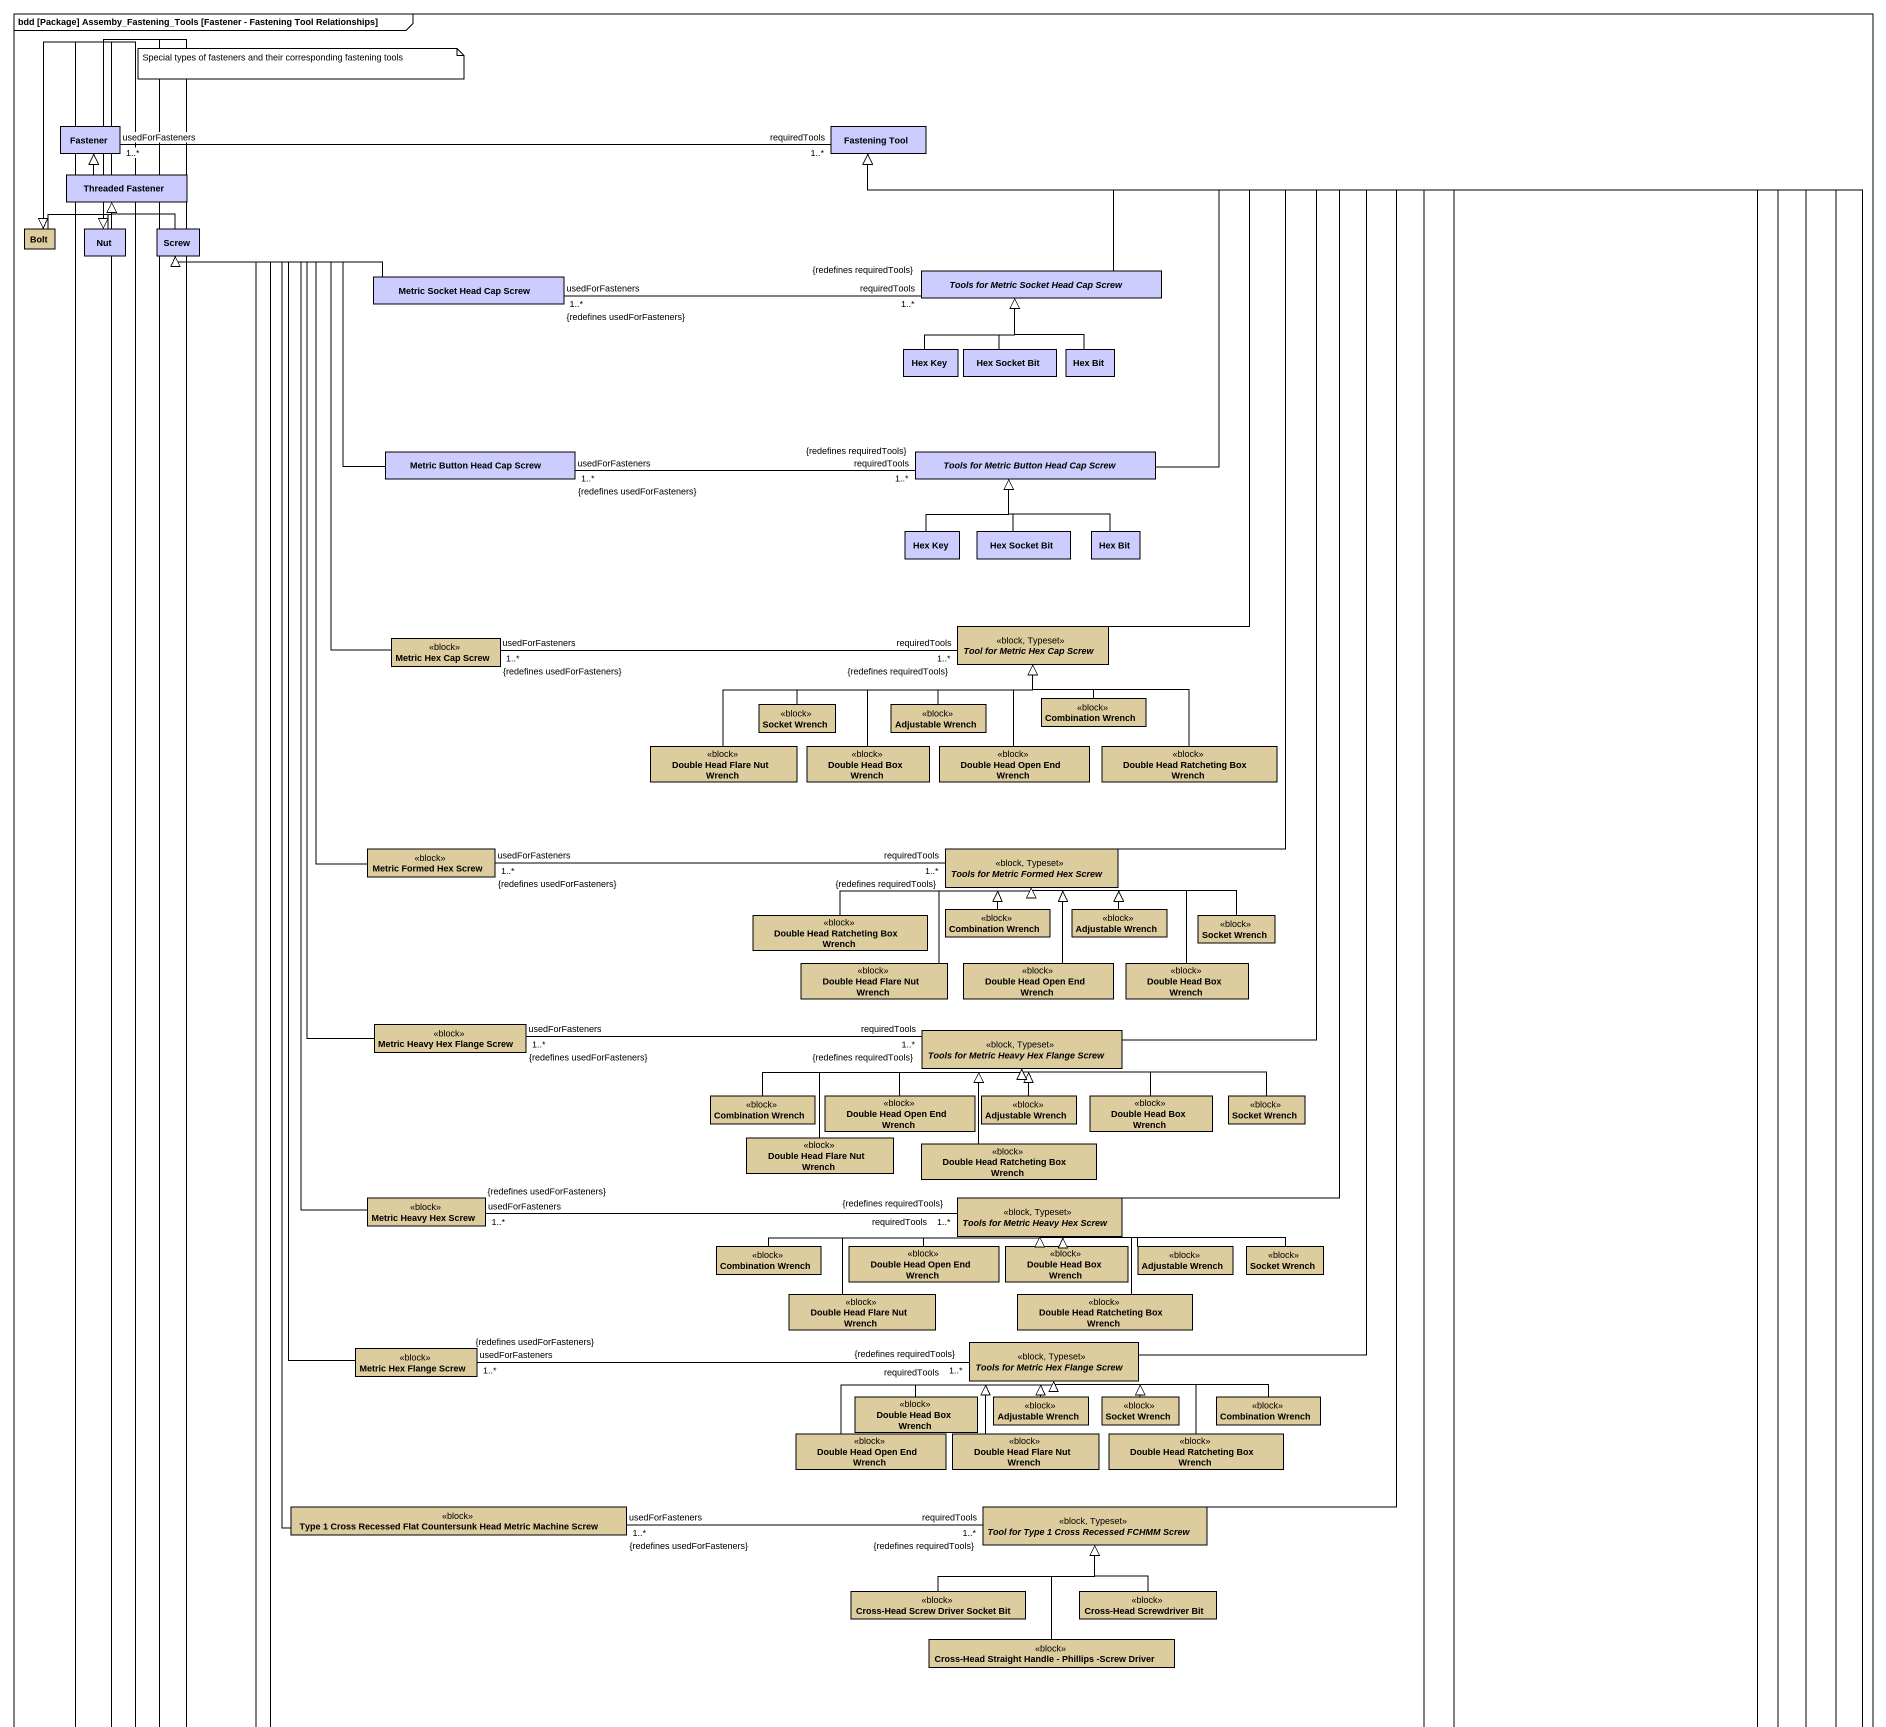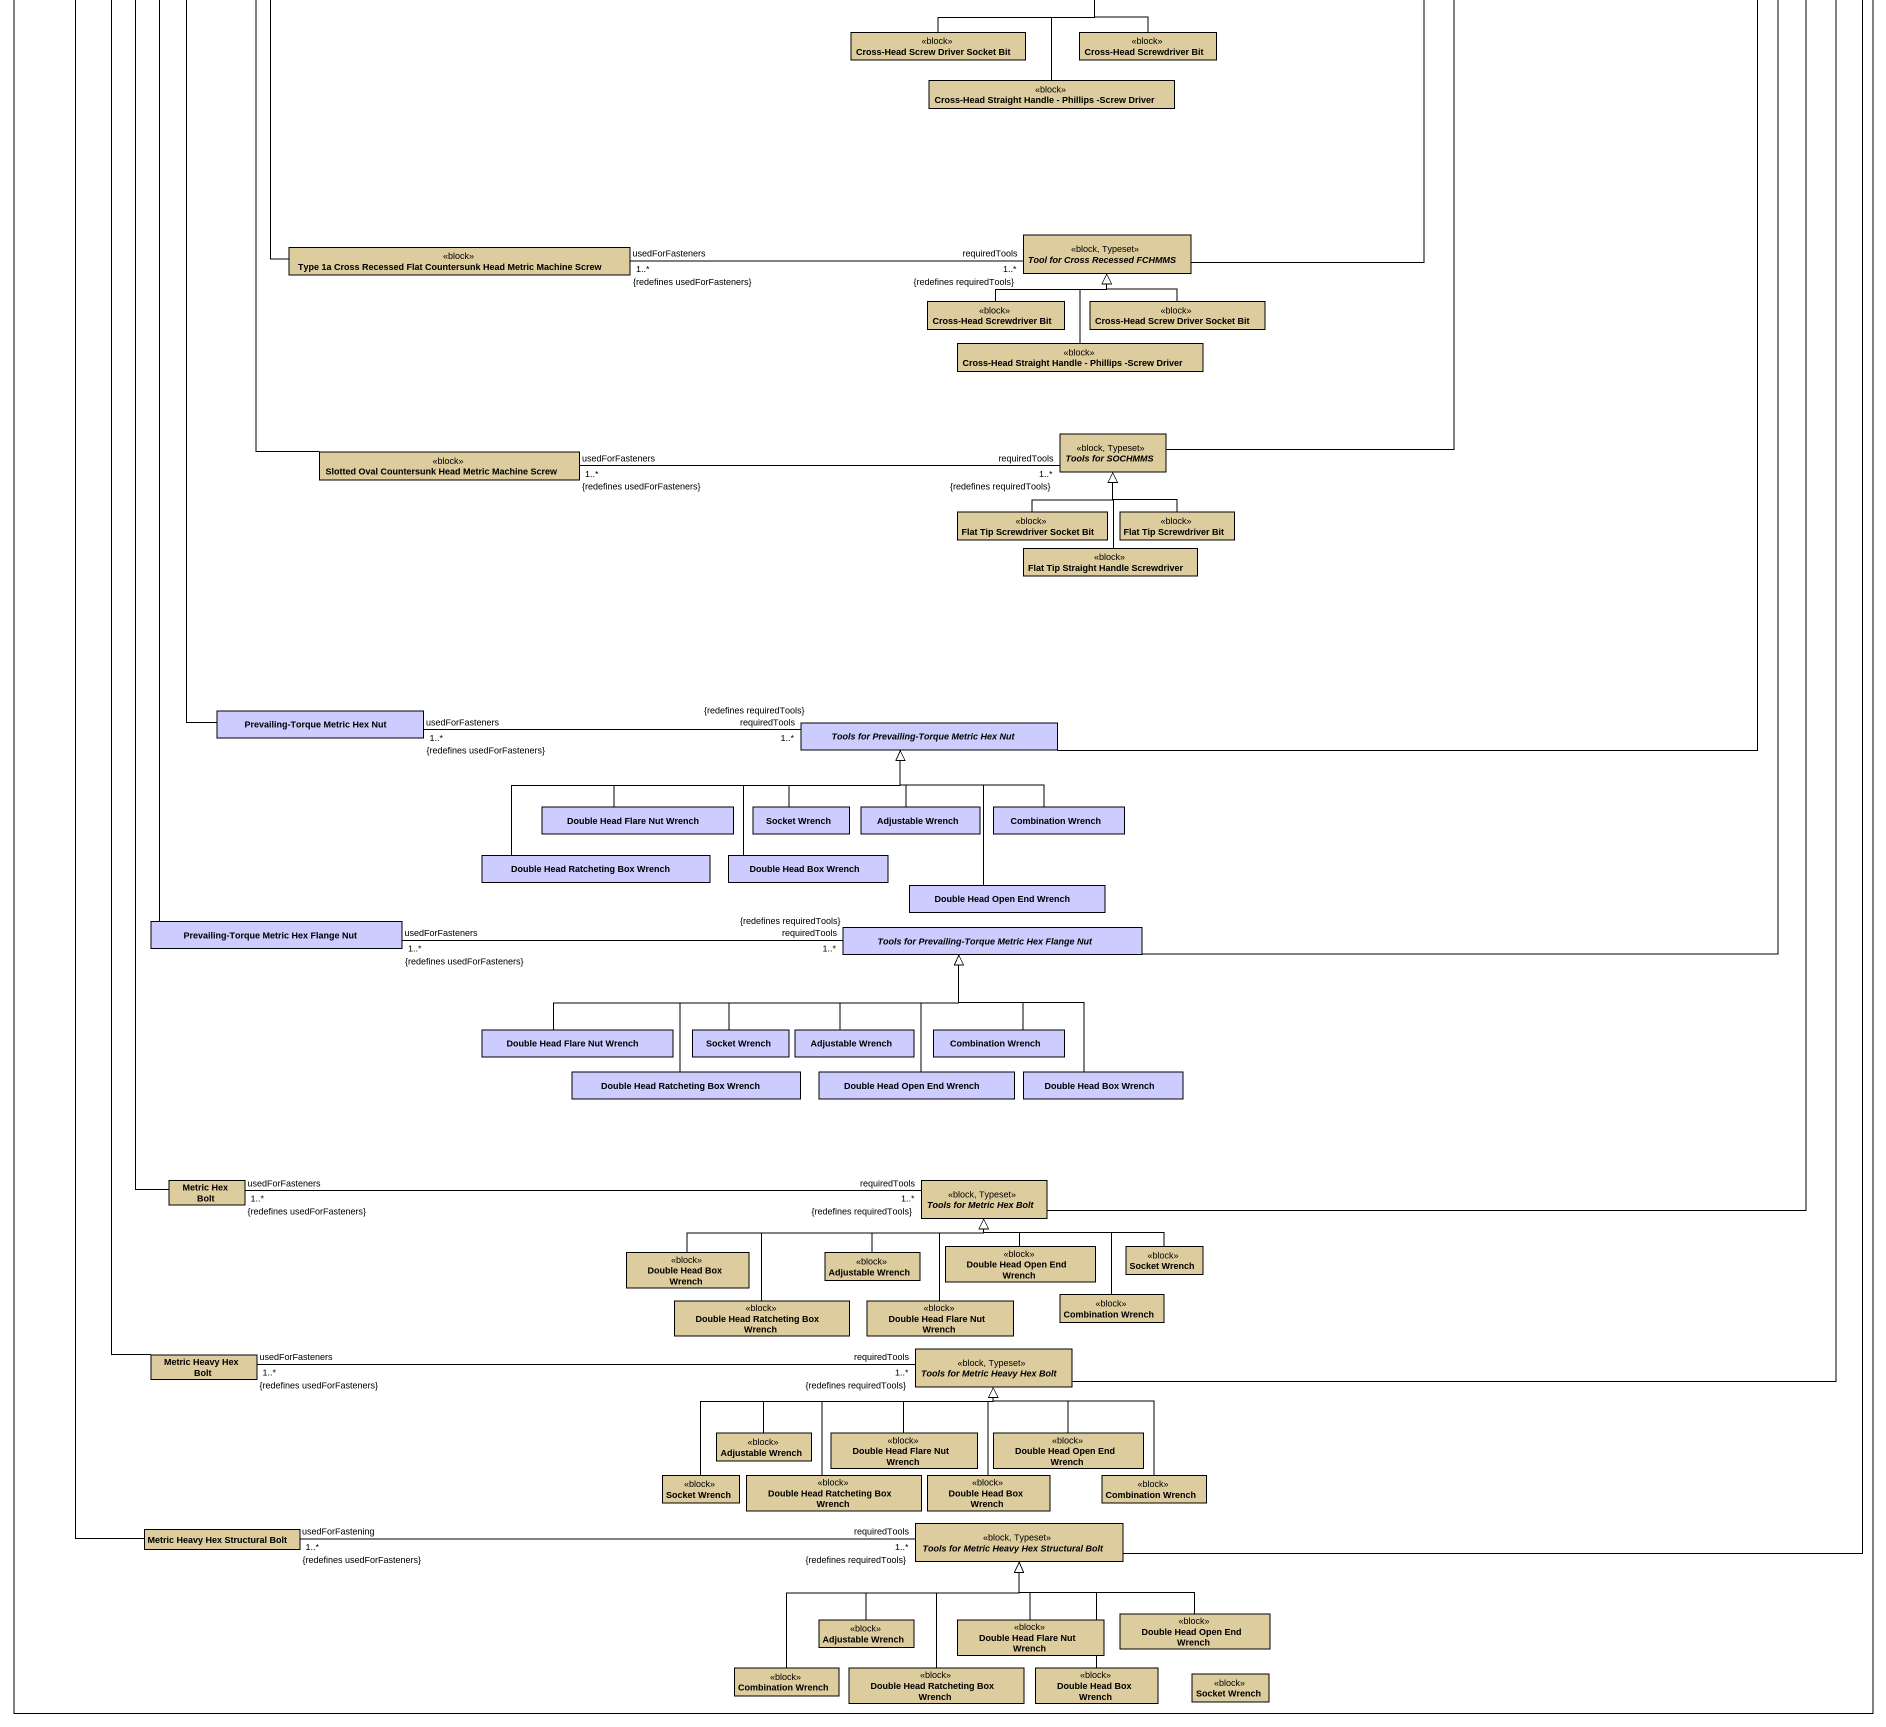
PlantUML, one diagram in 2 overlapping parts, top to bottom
@startuml
mainframe bdd [Package] Assemby_Fastening_Tools [Fastener - Fastening Tool Relationships]
hide circle
hide empty members
class Fastener #CCCCFF
class "Fastening Tool" as Fastening_Tool #CCCCFF
class "Threaded Fastener" as Threaded_Fastener #CCCCFF
class Bolt #DDCD9E
class Nut #CCCCFF
class Screw #CCCCFF
class "Metric Socket Head Cap Screw" as Metric_Socket_Head_Cap_Screw #CCCCFF
abstract class "Tools for Metric Socket Head Cap Screw" as Tools_for_Metric_Socket #CCCCFF
class "Hex Key" as Hex_Key #CCCCFF
class "Hex Socket Bit" as Hex_Socket_Bit #CCCCFF
class "Hex Bit" as Hex_Bit #CCCCFF
class "Metric Button Head Cap Screw" as Metric_Button_Head_Cap_Screw #CCCCFF
abstract class "Tools for Metric Button Head Cap Screw" as Tools_for_Metric_Button #CCCCFF
class "Hex Key" as Hex_Key_2 #CCCCFF
class "Hex Socket Bit" as Hex_Socket_Bit_2 #CCCCFF
class "Hex Bit" as Hex_Bit_2 #CCCCFF
class "Metric Hex Cap Screw" as Metric_Hex_Cap_Screw <<block>> #DDCD9E
abstract class "Tool for Metric Hex Cap Screw" as Tool_for_Metric_Hex_Cap <<block, Typeset>> #DDCD9E
class "Socket Wrench" as Socket_Wrench <<block>> #DDCD9E
class "Adjustable Wrench" as Adjustable_Wrench <<block>> #DDCD9E
class "Combination Wrench" as Combination_Wrench <<block>> #DDCD9E
class "Double Head Flare Nut Wrench" as Double_Head_Flare_Nut_Wrench <<block>> #DDCD9E
class "Double Head Box Wrench" as Double_Head_Box_Wrench <<block>> #DDCD9E
class "Double Head Open End Wrench" as Double_Head_Open_End_Wrench <<block>> #DDCD9E
class "Double Head Ratcheting Box Wrench" as Double_Head_Ratcheting_Box <<block>> #DDCD9E
class "Metric Formed Hex Screw" as Metric_Formed_Hex_Screw <<block>> #DDCD9E
abstract class "Tools for Metric Formed Hex Screw" as Tools_for_Metric_Formed_Hex <<block, Typeset>> #DDCD9E
class "Double Head Ratcheting Box Wrench" as Double_Head_Ratcheting_Box_2 <<block>> #DDCD9E
class "Combination Wrench" as Combination_Wrench_2 <<block>> #DDCD9E
class "Adjustable Wrench" as Adjustable_Wrench_2 <<block>> #DDCD9E
class "Socket Wrench" as Socket_Wrench_2 <<block>> #DDCD9E
class "Double Head Flare Nut Wrench" as Double_Head_Flare_Nut_Wrench_2 <<block>> #DDCD9E
class "Double Head Open End Wrench" as Double_Head_Open_End_Wrench_2 <<block>> #DDCD9E
class "Double Head Box Wrench" as Double_Head_Box_Wrench_2 <<block>> #DDCD9E
class "Metric Heavy Hex Flange Screw" as Metric_Heavy_Hex_Flange <<block>> #DDCD9E
abstract class "Tools for Metric Heavy Hex Flange Screw" as Tools_for_Metric_Heavy_Hex <<block, Typeset>> #DDCD9E
class "Combination Wrench" as Combination_Wrench_3 <<block>> #DDCD9E
class "Double Head Open End Wrench" as Double_Head_Open_End_Wrench_3 <<block>> #DDCD9E
class "Adjustable Wrench" as Adjustable_Wrench_3 <<block>> #DDCD9E
class "Double Head Box Wrench" as Double_Head_Box_Wrench_3 <<block>> #DDCD9E
class "Socket Wrench" as Socket_Wrench_3 <<block>> #DDCD9E
class "Double Head Flare Nut Wrench" as Double_Head_Flare_Nut_Wrench_3 <<block>> #DDCD9E
class "Double Head Ratcheting Box Wrench" as Double_Head_Ratcheting_Box_3 <<block>> #DDCD9E
class "Metric Heavy Hex Screw" as Metric_Heavy_Hex_Screw <<block>> #DDCD9E
abstract class "Tools for Metric Heavy Hex Screw" as Tools_for_Metric_Heavy_Hex_2 <<block, Typeset>> #DDCD9E
class "Combination Wrench" as Combination_Wrench_4 <<block>> #DDCD9E
class "Double Head Open End Wrench" as Double_Head_Open_End_Wrench_4 <<block>> #DDCD9E
class "Double Head Box Wrench" as Double_Head_Box_Wrench_4 <<block>> #DDCD9E
class "Adjustable Wrench" as Adjustable_Wrench_4 <<block>> #DDCD9E
class "Socket Wrench" as Socket_Wrench_4 <<block>> #DDCD9E
class "Double Head Flare Nut Wrench" as Double_Head_Flare_Nut_Wrench_4 <<block>> #DDCD9E
class "Double Head Ratcheting Box Wrench" as Double_Head_Ratcheting_Box_4 <<block>> #DDCD9E
abstract class "Tools for Metric Hex Flange Screw" as Tools_for_Metric_Hex_Flange <<block, Typeset>> #DDCD9E
class "Metric Hex Flange Screw" as Metric_Hex_Flange_Screw <<block>> #DDCD9E
class "Double Head Box Wrench" as Double_Head_Box_Wrench_5 <<block>> #DDCD9E
class "Adjustable Wrench" as Adjustable_Wrench_5 <<block>> #DDCD9E
class "Socket Wrench" as Socket_Wrench_5 <<block>> #DDCD9E
class "Combination Wrench" as Combination_Wrench_5 <<block>> #DDCD9E
class "Double Head Open End Wrench" as Double_Head_Open_End_Wrench_5 <<block>> #DDCD9E
class "Double Head Flare Nut Wrench" as Double_Head_Flare_Nut_Wrench_5 <<block>> #DDCD9E
class "Double Head Ratcheting Box Wrench" as Double_Head_Ratcheting_Box_5 <<block>> #DDCD9E
class "Type 1 Cross Recessed Flat Countersunk Head Metric Machine Screw" as Type_1_Cross_Recessed_Flat <<block>> #DDCD9E
abstract class "Tool for Type 1 Cross Recessed FCHMM Screw" as Tool_for_Type_1_Cross <<block, Typeset>> #DDCD9E
class "Cross-Head Screw Driver Socket Bit" as Cross_Head_Screw_Driver <<block>> #DDCD9E
class "Cross-Head Screwdriver Bit" as Cross_Head_Screwdriver_Bit <<block>> #DDCD9E
class "Cross-Head Straight Handle - Phillips -Screw Driver" as Cross_Head_Straight_Handle <<block>> #DDCD9E
class "Type 1a Cross Recessed Flat Countersunk Head Metric Machine Screw" as Type_1a_Cross_Recessed_Flat <<block>> #DDCD9E
abstract class "Tool for Cross Recessed FCHMMS" as Tool_for_Cross_Recessed <<block, Typeset>> #DDCD9E
class "Cross-Head Screwdriver Bit" as Cross_Head_Screwdriver_Bit_2 <<block>> #DDCD9E
class "Cross-Head Screw Driver Socket Bit" as Cross_Head_Screw_Driver_2 <<block>> #DDCD9E
class "Cross-Head Straight Handle - Phillips -Screw Driver" as Cross_Head_Straight_Handle_2 <<block>> #DDCD9E
abstract class "Tools for SOCHMMS" as Tools_for_SOCHMMS <<block, Typeset>> #DDCD9E
class "Slotted Oval Countersunk Head Metric Machine Screw" as Slotted_Oval_Countersunk <<block>> #DDCD9E
class "Flat Tip Screwdriver Socket Bit" as Flat_Tip_Screwdriver_Socket <<block>> #DDCD9E
class "Flat Tip Screwdriver Bit" as Flat_Tip_Screwdriver_Bit <<block>> #DDCD9E
class "Flat Tip Straight Handle Screwdriver" as Flat_Tip_Straight_Handle <<block>> #DDCD9E
class "Prevailing-Torque Metric Hex Nut" as Prevailing_Torque_Metric #CCCCFF
abstract class "Tools for Prevailing-Torque Metric Hex Nut" as Tools_for_Prevailing_Torque #CCCCFF
class "Double Head Flare Nut Wrench" as Double_Head_Flare_Nut_Wrench_6 #CCCCFF
class "Socket Wrench" as Socket_Wrench_6 #CCCCFF
class "Adjustable Wrench" as Adjustable_Wrench_6 #CCCCFF
class "Combination Wrench" as Combination_Wrench_6 #CCCCFF
class "Double Head Ratcheting Box Wrench" as Double_Head_Ratcheting_Box_6 #CCCCFF
class "Double Head Box Wrench" as Double_Head_Box_Wrench_6 #CCCCFF
class "Double Head Open End Wrench" as Double_Head_Open_End_Wrench_6 #CCCCFF
class "Prevailing-Torque Metric Hex Flange Nut" as Prevailing_Torque_Metric_2 #CCCCFF
abstract class "Tools for Prevailing-Torque Metric Hex Flange Nut" as Tools_for_Prevailing_Torque_2 #CCCCFF
class "Double Head Flare Nut Wrench" as Double_Head_Flare_Nut_Wrench_7 #CCCCFF
class "Socket Wrench" as Socket_Wrench_7 #CCCCFF
class "Adjustable Wrench" as Adjustable_Wrench_7 #CCCCFF
class "Combination Wrench" as Combination_Wrench_7 #CCCCFF
class "Double Head Ratcheting Box Wrench" as Double_Head_Ratcheting_Box_7 #CCCCFF
class "Double Head Open End Wrench" as Double_Head_Open_End_Wrench_7 #CCCCFF
class "Double Head Box Wrench" as Double_Head_Box_Wrench_7 #CCCCFF
class "Metric Hex Bolt" as Metric_Hex_Bolt #DDCD9E
abstract class "Tools for Metric Hex Bolt" as Tools_for_Metric_Hex_Bolt <<block, Typeset>> #DDCD9E
class "Double Head Box Wrench" as Double_Head_Box_Wrench_8 <<block>> #DDCD9E
class "Adjustable Wrench" as Adjustable_Wrench_8 <<block>> #DDCD9E
class "Double Head Open End Wrench" as Double_Head_Open_End_Wrench_8 <<block>> #DDCD9E
class "Socket Wrench" as Socket_Wrench_8 <<block>> #DDCD9E
class "Combination Wrench" as Combination_Wrench_8 <<block>> #DDCD9E
class "Double Head Ratcheting Box Wrench" as Double_Head_Ratcheting_Box_8 <<block>> #DDCD9E
class "Double Head Flare Nut Wrench" as Double_Head_Flare_Nut_Wrench_8 <<block>> #DDCD9E
class "Metric Heavy Hex Bolt" as Metric_Heavy_Hex_Bolt #DDCD9E
abstract class "Tools for Metric Heavy Hex Bolt" as Tools_for_Metric_Heavy_Hex_3 <<block, Typeset>> #DDCD9E
class "Adjustable Wrench" as Adjustable_Wrench_9 <<block>> #DDCD9E
class "Double Head Flare Nut Wrench" as Double_Head_Flare_Nut_Wrench_9 <<block>> #DDCD9E
class "Double Head Open End Wrench" as Double_Head_Open_End_Wrench_9 <<block>> #DDCD9E
class "Socket Wrench" as Socket_Wrench_9 <<block>> #DDCD9E
class "Double Head Ratcheting Box Wrench" as Double_Head_Ratcheting_Box_9 <<block>> #DDCD9E
class "Double Head Box Wrench" as Double_Head_Box_Wrench_9 <<block>> #DDCD9E
class "Combination Wrench" as Combination_Wrench_9 <<block>> #DDCD9E
class "Metric Heavy Hex Structural Bolt" as Metric_Heavy_Hex_Structural #DDCD9E
abstract class "Tools for Metric Heavy Hex Structural Bolt" as Tools_for_Metric_Heavy_Hex_4 <<block, Typeset>> #DDCD9E
class "Adjustable Wrench" as Adjustable_Wrench_10 <<block>> #DDCD9E
class "Double Head Flare Nut Wrench" as Double_Head_Flare_Nut_Wrench_10 <<block>> #DDCD9E
class "Double Head Open End Wrench" as Double_Head_Open_End_Wrench_10 <<block>> #DDCD9E
class "Combination Wrench" as Combination_Wrench_10 <<block>> #DDCD9E
class "Double Head Ratcheting Box Wrench" as Double_Head_Ratcheting_Box_10 <<block>> #DDCD9E
class "Double Head Box Wrench" as Double_Head_Box_Wrench_10 <<block>> #DDCD9E
class "Socket Wrench" as Socket_Wrench_10 <<block>> #DDCD9E
Fastener "usedForFasteners\n1..*" -right- "requiredTools\n1..*" Fastening_Tool
Threaded_Fastener -up-|> Fastener
Bolt -right-|> Threaded_Fastener
Nut -up-|> Threaded_Fastener
Screw -up-|> Threaded_Fastener
Metric_Socket_Head_Cap_Screw -left-|> Screw
Metric_Socket_Head_Cap_Screw "usedForFasteners\n1..*\n{redefines usedForFasteners}" -right- "requiredTools\n1..*\n{redefines requiredTools}" Tools_for_Metric_Socket
Tools_for_Metric_Socket -up-|> Fastening_Tool
Hex_Key -up-|> Tools_for_Metric_Socket
Hex_Socket_Bit -up-|> Tools_for_Metric_Socket
Hex_Bit -up-|> Tools_for_Metric_Socket
Metric_Button_Head_Cap_Screw -up-|> Screw
Metric_Button_Head_Cap_Screw "usedForFasteners\n1..*\n{redefines usedForFasteners}" -right- "requiredTools\n1..*\n{redefines requiredTools}" Tools_for_Metric_Button
Tools_for_Metric_Button -up-|> Fastening_Tool
Hex_Key_2 -up-|> Tools_for_Metric_Button
Hex_Socket_Bit_2 -up-|> Tools_for_Metric_Button
Hex_Bit_2 -up-|> Tools_for_Metric_Button
Metric_Hex_Cap_Screw -up-|> Screw
Metric_Hex_Cap_Screw "usedForFasteners\n1..*\n{redefines usedForFasteners}" -right- "requiredTools\n1..*\n{redefines requiredTools}" Tool_for_Metric_Hex_Cap
Tool_for_Metric_Hex_Cap -up-|> Fastening_Tool
Socket_Wrench -right-|> Tool_for_Metric_Hex_Cap
Adjustable_Wrench -up-|> Tool_for_Metric_Hex_Cap
Combination_Wrench -up-|> Tool_for_Metric_Hex_Cap
Double_Head_Flare_Nut_Wrench -right-|> Tool_for_Metric_Hex_Cap
Double_Head_Box_Wrench -up-|> Tool_for_Metric_Hex_Cap
Double_Head_Open_End_Wrench -up-|> Tool_for_Metric_Hex_Cap
Double_Head_Ratcheting_Box -up-|> Tool_for_Metric_Hex_Cap
Metric_Formed_Hex_Screw -up-|> Screw
Metric_Formed_Hex_Screw "usedForFasteners\n1..*\n{redefines usedForFasteners}" -right- "requiredTools\n1..*\n{redefines requiredTools}" Tools_for_Metric_Formed_Hex
Tools_for_Metric_Formed_Hex -up-|> Fastening_Tool
Double_Head_Ratcheting_Box_2 -right-|> Tools_for_Metric_Formed_Hex
Combination_Wrench_2 -up-|> Tools_for_Metric_Formed_Hex
Adjustable_Wrench_2 -up-|> Tools_for_Metric_Formed_Hex
Socket_Wrench_2 -left-|> Tools_for_Metric_Formed_Hex
Double_Head_Flare_Nut_Wrench_2 -up-|> Tools_for_Metric_Formed_Hex
Double_Head_Open_End_Wrench_2 -up-|> Tools_for_Metric_Formed_Hex
Double_Head_Box_Wrench_2 -up-|> Tools_for_Metric_Formed_Hex
Metric_Heavy_Hex_Flange -up-|> Screw
Metric_Heavy_Hex_Flange "usedForFasteners\n1..*\n{redefines usedForFasteners}" -right- "requiredTools\n1..*\n{redefines requiredTools}" Tools_for_Metric_Heavy_Hex
Tools_for_Metric_Heavy_Hex -up-|> Fastening_Tool
Combination_Wrench_3 -right-|> Tools_for_Metric_Heavy_Hex
Double_Head_Open_End_Wrench_3 -right-|> Tools_for_Metric_Heavy_Hex
Adjustable_Wrench_3 -up-|> Tools_for_Metric_Heavy_Hex
Double_Head_Box_Wrench_3 -left-|> Tools_for_Metric_Heavy_Hex
Socket_Wrench_3 -left-|> Tools_for_Metric_Heavy_Hex
Double_Head_Flare_Nut_Wrench_3 -right-|> Tools_for_Metric_Heavy_Hex
Double_Head_Ratcheting_Box_3 -up-|> Tools_for_Metric_Heavy_Hex
Metric_Heavy_Hex_Screw -up-|> Screw
Metric_Heavy_Hex_Screw "usedForFasteners\n1..*\n{redefines usedForFasteners}" -right- "requiredTools\n1..*\n{redefines requiredTools}" Tools_for_Metric_Heavy_Hex_2
Tools_for_Metric_Heavy_Hex_2 -up-|> Fastening_Tool
Combination_Wrench_4 -right-|> Tools_for_Metric_Heavy_Hex_2
Double_Head_Open_End_Wrench_4 -right-|> Tools_for_Metric_Heavy_Hex_2
Double_Head_Box_Wrench_4 -up-|> Tools_for_Metric_Heavy_Hex_2
Adjustable_Wrench_4 -left-|> Tools_for_Metric_Heavy_Hex_2
Socket_Wrench_4 -left-|> Tools_for_Metric_Heavy_Hex_2
Double_Head_Flare_Nut_Wrench_4 -right-|> Tools_for_Metric_Heavy_Hex_2
Double_Head_Ratcheting_Box_4 -up-|> Tools_for_Metric_Heavy_Hex_2
Tools_for_Metric_Hex_Flange -up-|> Fastening_Tool
Metric_Hex_Flange_Screw -up-|> Screw
Metric_Hex_Flange_Screw "usedForFasteners\n1..*\n{redefines usedForFasteners}" -right- "requiredTools\n1..*\n{redefines requiredTools}" Tools_for_Metric_Hex_Flange
Double_Head_Box_Wrench_5 -right-|> Tools_for_Metric_Hex_Flange
Adjustable_Wrench_5 -up-|> Tools_for_Metric_Hex_Flange
Socket_Wrench_5 -left-|> Tools_for_Metric_Hex_Flange
Combination_Wrench_5 -left-|> Tools_for_Metric_Hex_Flange
Double_Head_Open_End_Wrench_5 -right-|> Tools_for_Metric_Hex_Flange
Double_Head_Flare_Nut_Wrench_5 -up-|> Tools_for_Metric_Hex_Flange
Double_Head_Ratcheting_Box_5 -up-|> Tools_for_Metric_Hex_Flange
Type_1_Cross_Recessed_Flat -up-|> Screw
Type_1_Cross_Recessed_Flat "usedForFasteners\n1..*\n{redefines usedForFasteners}" -right- "requiredTools\n1..*\n{redefines requiredTools}" Tool_for_Type_1_Cross
Tool_for_Type_1_Cross -up-|> Fastening_Tool
Cross_Head_Screw_Driver -right-|> Tool_for_Type_1_Cross
Cross_Head_Screwdriver_Bit -up-|> Tool_for_Type_1_Cross
Cross_Head_Straight_Handle -up-|> Tool_for_Type_1_Cross
Type_1a_Cross_Recessed_Flat -up-|> Screw
Type_1a_Cross_Recessed_Flat "usedForFasteners\n1..*\n{redefines usedForFasteners}" -right- "requiredTools\n1..*\n{redefines requiredTools}" Tool_for_Cross_Recessed
Tool_for_Cross_Recessed -up-|> Fastening_Tool
Cross_Head_Screwdriver_Bit_2 -right-|> Tool_for_Cross_Recessed
Cross_Head_Screw_Driver_2 -up-|> Tool_for_Cross_Recessed
Cross_Head_Straight_Handle_2 -up-|> Tool_for_Cross_Recessed
Tools_for_SOCHMMS -up-|> Fastening_Tool
Slotted_Oval_Countersunk -up-|> Screw
Slotted_Oval_Countersunk "usedForFasteners\n1..*\n{redefines usedForFasteners}" -right- "requiredTools\n1..*\n{redefines requiredTools}" Tools_for_SOCHMMS
Flat_Tip_Screwdriver_Socket -up-|> Tools_for_SOCHMMS
Flat_Tip_Screwdriver_Bit -up-|> Tools_for_SOCHMMS
Flat_Tip_Straight_Handle -up-|> Tools_for_SOCHMMS
Prevailing_Torque_Metric -up-|> Nut
Prevailing_Torque_Metric "usedForFasteners\n1..*\n{redefines usedForFasteners}" -right- "requiredTools\n1..*\n{redefines requiredTools}" Tools_for_Prevailing_Torque
Tools_for_Prevailing_Torque -up-|> Fastening_Tool
Double_Head_Flare_Nut_Wrench_6 -right-|> Tools_for_Prevailing_Torque
Socket_Wrench_6 -up-|> Tools_for_Prevailing_Torque
Adjustable_Wrench_6 -up-|> Tools_for_Prevailing_Torque
Combination_Wrench_6 -up-|> Tools_for_Prevailing_Torque
Double_Head_Ratcheting_Box_6 -right-|> Tools_for_Prevailing_Torque
Double_Head_Box_Wrench_6 -up-|> Tools_for_Prevailing_Torque
Double_Head_Open_End_Wrench_6 -up-|> Tools_for_Prevailing_Torque
Prevailing_Torque_Metric_2 -up-|> Nut
Prevailing_Torque_Metric_2 "usedForFasteners\n1..*\n{redefines usedForFasteners}" -right- "requiredTools\n1..*\n{redefines requiredTools}" Tools_for_Prevailing_Torque_2
Tools_for_Prevailing_Torque_2 -up-|> Fastening_Tool
Double_Head_Flare_Nut_Wrench_7 -right-|> Tools_for_Prevailing_Torque_2
Socket_Wrench_7 -right-|> Tools_for_Prevailing_Torque_2
Adjustable_Wrench_7 -up-|> Tools_for_Prevailing_Torque_2
Combination_Wrench_7 -up-|> Tools_for_Prevailing_Torque_2
Double_Head_Ratcheting_Box_7 -right-|> Tools_for_Prevailing_Torque_2
Double_Head_Open_End_Wrench_7 -up-|> Tools_for_Prevailing_Torque_2
Double_Head_Box_Wrench_7 -up-|> Tools_for_Prevailing_Torque_2
Metric_Hex_Bolt -up-|> Bolt
Metric_Hex_Bolt "usedForFasteners\n1..*\n{redefines usedForFasteners}" -right- "requiredTools\n1..*\n{redefines requiredTools}" Tools_for_Metric_Hex_Bolt
Tools_for_Metric_Hex_Bolt -up-|> Fastening_Tool
Double_Head_Box_Wrench_8 -right-|> Tools_for_Metric_Hex_Bolt
Adjustable_Wrench_8 -up-|> Tools_for_Metric_Hex_Bolt
Double_Head_Open_End_Wrench_8 -up-|> Tools_for_Metric_Hex_Bolt
Socket_Wrench_8 -left-|> Tools_for_Metric_Hex_Bolt
Combination_Wrench_8 -up-|> Tools_for_Metric_Hex_Bolt
Double_Head_Ratcheting_Box_8 -right-|> Tools_for_Metric_Hex_Bolt
Double_Head_Flare_Nut_Wrench_8 -up-|> Tools_for_Metric_Hex_Bolt
Metric_Heavy_Hex_Bolt -up-|> Bolt
Metric_Heavy_Hex_Bolt "usedForFasteners\n1..*\n{redefines usedForFasteners}" -right- "requiredTools\n1..*\n{redefines requiredTools}" Tools_for_Metric_Heavy_Hex_3
Tools_for_Metric_Heavy_Hex_3 -up-|> Fastening_Tool
Adjustable_Wrench_9 -right-|> Tools_for_Metric_Heavy_Hex_3
Double_Head_Flare_Nut_Wrench_9 -up-|> Tools_for_Metric_Heavy_Hex_3
Double_Head_Open_End_Wrench_9 -up-|> Tools_for_Metric_Heavy_Hex_3
Socket_Wrench_9 -right-|> Tools_for_Metric_Heavy_Hex_3
Double_Head_Ratcheting_Box_9 -up-|> Tools_for_Metric_Heavy_Hex_3
Double_Head_Box_Wrench_9 -up-|> Tools_for_Metric_Heavy_Hex_3
Combination_Wrench_9 -up-|> Tools_for_Metric_Heavy_Hex_3
Metric_Heavy_Hex_Structural -up-|> Bolt
Metric_Heavy_Hex_Structural "usedForFastening\n1..*\n{redefines usedForFasteners}" -right- "requiredTools\n1..*\n{redefines requiredTools}" Tools_for_Metric_Heavy_Hex_4
Tools_for_Metric_Heavy_Hex_4 -up-|> Fastening_Tool
Adjustable_Wrench_10 -right-|> Tools_for_Metric_Heavy_Hex_4
Double_Head_Flare_Nut_Wrench_10 -up-|> Tools_for_Metric_Heavy_Hex_4
Double_Head_Open_End_Wrench_10 -left-|> Tools_for_Metric_Heavy_Hex_4
Combination_Wrench_10 -up-|> Tools_for_Metric_Heavy_Hex_4
Double_Head_Ratcheting_Box_10 -up-|> Tools_for_Metric_Heavy_Hex_4
Double_Head_Box_Wrench_10 -up-|> Tools_for_Metric_Heavy_Hex_4
note as N1
  Special types of fasteners and their corresponding fastening tools
end note
@enduml
